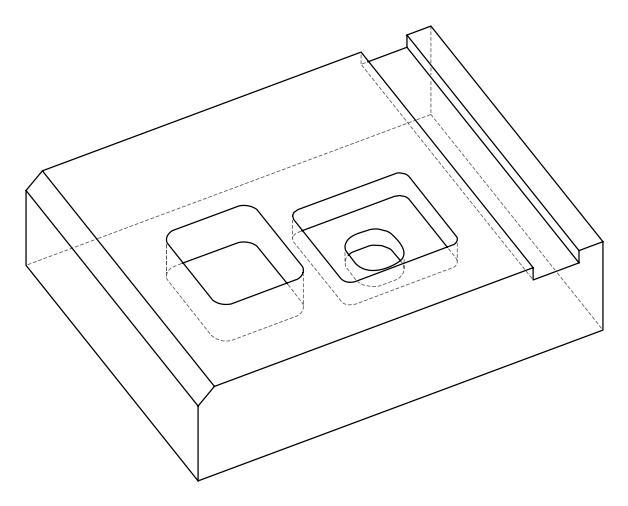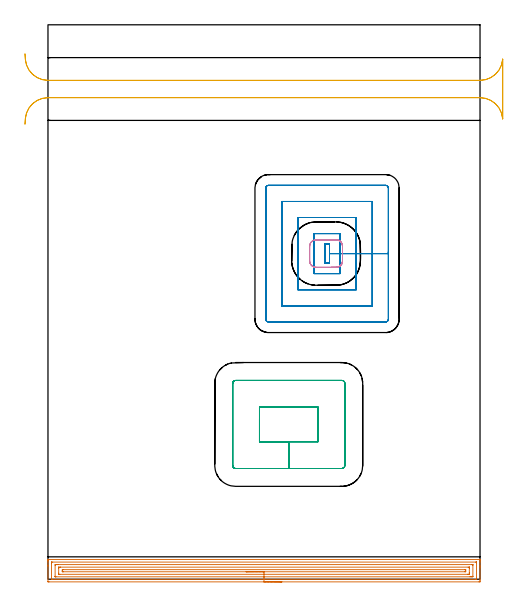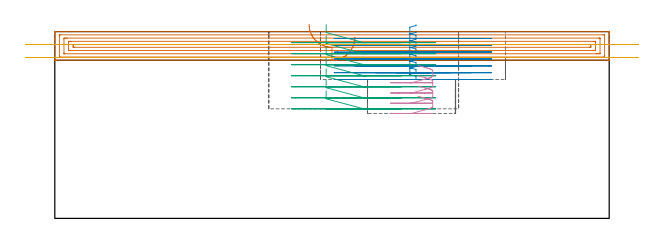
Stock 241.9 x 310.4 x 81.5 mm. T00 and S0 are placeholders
(PLAN: 5 operations, 3 tool changes, 30.6 min)
(1 AREA_MILL | FG_CHAMFER_SURFACE | UGT0205_001 | 9.9 min | 18899 mm3)
(2 MILL_RECTANGULAR_POCKET | POCKET_RECTANGULAR_STRAIGHT | NXT0201_011 | Follow Part, ap 3, ae 75% | 11.68 min | 148107 mm3)
(3 MILL_RECTANGULAR_POCKET_1 | POCKET_RECTANGULAR_STRAIGHT_1 | UGT0201_094 | Follow Part, ap 5, ae 75% | 5.65 min | 189444 mm3)
(4 MILL_RECTANGULAR_POCKET_2 | POCKET_RECTANGULAR_STRAIGHT_2 | UGT0201_094 | Follow Part, ap 5, ae 75% | 0.97 min | 17773 mm3)
(5 MILL_RECTANGULAR_SLOT | SLOT_RECTANGULAR | UGT0201_109 | Follow Part, ap 6.35, ae 75% | 2.43 min | 95964 mm3)
(TOOL UGT0205_001 | Chamfer Mill 20 x 3 x 45 deg. | D20 FL50 Z2)
(TOOL NXT0201_011 | ENDMILL 12mm [2P460-1200-NA 1630] | D12 FL38 Z6)
(TOOL UGT0201_094 | End mill 20 mm | D20 FL38 Z4)
(TOOL UGT0201_109 | End Mill 25.4 mm | D25.4 FL25 Z2)
(OP 1 AREA_MILL)
G17 G21 G94 G90
T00 M6
G54
G17 G0 G90 X130.95 Y-1.5 S1061 M3
G43 Z91.5 H0
Z79.
G94 G1 X130.912 Z78.129 F250.
X130.798 Z77.264
X130.609 Z76.412
X130.347 Z75.58
X130.013 Z74.774
X129.61 Z74.
X129.141 Z73.264
X128.61 Z72.572
X128.021 Z71.929
X127.378 Z71.34
X126.686 Z70.809
X125.95 Z70.34
X125.176 Z69.937
X124.37 Z69.603
X123.538 Z69.341
X122.686 Z69.152
X121.822 Z69.038
X120.95 Z69.
X0.593
X0.199 Y-1.496 Z69.002
X0.01 Y-1.491 Z69.006
X0. Y-1.298 Z69.199
Y6.962 Z77.457
Y7.555 Z78.053
Y7.847 Z78.344
Y9.617 Z80.111
Y10.199 Z80.698
Y10.501 Z81.
Y10.672 Z81.171
X0.007 Y10.982 Z81.473
X0.009 Y10.997 Z81.488
X0.147 Y11. Z81.5
X241.753
X241.891 Y10.997 Z81.488
X241.893 Y10.982 Z81.473
X241.9 Y10.671 Z81.17
Y10.2 Z80.699
Y9.617 Z80.111
Y7.555 Z78.053
Y6.962 Z77.457
Y6.374 Z76.869
Y-0.413 Z70.084
X241.896 Y-1.001 Z69.496
X241.892 Y-1.491 Z69.006
X241.804 Y-1.494 Z69.003
X241.307 Y-1.5 Z69.
X120.95
Y-0.086 Z70.414
X2.345
X2.156 Y-0.085 Z70.415
X2.062 Y-0.082 Z70.418
X2.021 Y-0.079 Z70.421
X2.01 Y-0.057 Z70.443
X2.005 Y0.035 Z70.535
X2. Y0.256 Z70.756
X2.001 Y9.104 Z79.604
X2.006 Y9.477 Z79.977
X2.01 Y9.577 Z80.077
X2.054 Y9.581 Z80.081
X2.161 Y9.584 Z80.084
X2.376 Y9.586 Z80.086
X239.555
X239.744 Y9.585 Z80.085
X239.838 Y9.582 Z80.082
X239.879 Y9.579 Z80.079
X239.89 Y9.557 Z80.057
X239.895 Y9.465 Z79.965
X239.9 Y9.244 Z79.744
X239.899 Y0.396 Z70.896
X239.894 Y0.023 Z70.523
X239.89 Y-0.078 Z70.422
X239.846 Y-0.081 Z70.419
X239.739 Y-0.084 Z70.416
X239.524 Y-0.086 Z70.414
X120.95
Y1.329 Z71.829
X4.486
X4.159 Y1.331 Z71.831
X4.05 Y1.333 Z71.833
X4.019 Y1.335 Z71.835
X4.01 Y1.391 Z71.891
X4.004 Y1.496 Z71.996
X4.001 Y1.653 Z72.153
Y7.847 Z78.347
X4.002 Y8.002 Z78.502
X4.01 Y8.155 Z78.655
X4.159 Y8.164 Z78.664
X4.725 Y8.17 Z78.67
X5.05 Y8.171 Z78.671
X5.615
X237.414
X237.741 Y8.169 Z78.669
X237.849 Y8.167 Z78.667
X237.881 Y8.165 Z78.665
X237.89 Y8.109 Z78.609
X237.895 Y8.004 Z78.504
X237.899 Y7.847 Z78.347
Y1.653 Z72.153
X237.898 Y1.498 Z71.998
X237.89 Y1.344 Z71.844
X237.741 Y1.336 Z71.836
X237.175 Y1.33 Z71.83
X236.85 Y1.329 Z71.829
X236.285
X120.95
Y2.743 Z73.243
X6.627
X6.089 Y2.745 Z73.245
X6.029 Y2.747 Z73.247
X6.015 Y2.749 Z73.249
X6.01 Y2.76 Z73.26
X6.006 Y2.805 Z73.305
X6.002 Y2.992 Z73.492
X6. Y3.365 Z73.865
Y6.019 Z76.519
Y6.077 Z76.577
X6.004 Y6.491 Z76.991
X6.008 Y6.697 Z77.197
X6.01 Y6.743 Z77.243
X6.052 Y6.75 Z77.25
X6.152 Y6.753 Z77.253
X6.833 Y6.757 Z77.257
X7.04
X235.273
X235.811 Y6.755 Z77.255
X235.871 Y6.753 Z77.253
X235.885 Y6.751 Z77.251
X235.89 Y6.74 Z77.24
X235.894 Y6.695 Z77.195
X235.898 Y6.508 Z77.008
X235.9 Y6.135 Z76.635
Y3.481 Z73.981
Y3.423 Z73.923
X235.896 Y3.009 Z73.509
X235.892 Y2.803 Z73.303
X235.89 Y2.756 Z73.256
X235.848 Y2.75 Z73.25
X235.747 Y2.747 Z73.247
X235.067 Y2.743 Z73.243
X234.86
X120.95
Y4.157 Z74.657
X8.616 Y4.158 Z74.658
X8.465 Y4.159 Z74.659
X8.161 Y4.164 Z74.664
X8.009 Y4.173 Z74.673
X8.006 Y4.22 Z74.72
X8.004 Y4.308 Z74.808
X8.003 Y4.916 Z75.416
X8.01 Y5.192 Z75.692
X8.019 Y5.336 Z75.836
X8.313 Y5.341 Z75.841
X8.465 Y5.342 Z75.842
X233.284
X233.435 Y5.341 Z75.841
X233.738 Y5.336 Z75.836
X233.89 Y5.327 Z75.827
X233.894 Y5.28 Z75.78
X233.896 Y5.192 Z75.692
X233.897 Y4.584 Z75.084
X233.89 Y4.308 Z74.808
X233.881 Y4.164 Z74.664
X233.587 Y4.159 Z74.659
X233.435 Y4.158 Z74.658
X120.95 Y4.157 Z74.657
X120.078 Z74.695
X119.213 Z74.809
X118.362 Z74.998
X117.53 Z75.26
X116.724 Z75.594
X115.95 Z75.997
X115.214 Z76.465
X114.522 Z76.996
X113.879 Z77.586
X113.29 Z78.229
X112.758 Z78.921
X112.29 Z79.657
X111.887 Z80.431
X111.553 Z81.237
X111.291 Z82.069
X111.102 Z82.92
X110.988 Z83.785
X110.95 Z84.657
G0 Z91.5
M5
M2
(OP 2 MILL_RECTANGULAR_POCKET)
G17 G21 G94 G90
T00 M6
G54
G17 G0 G90 X157.6 Y186.161 S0 M3
G43 Z91.5 H1
Z84.5
G94 G1 Y187.5 Z84.141 F250.
X154.9 Z83.418
Y177.1 Z80.631
X157.6 Z79.908
Y182.3 Z78.514
Y187.5 F500.
X154.9
Y177.1
X157.6
Y182.3
X163.6
Y193.5
X148.9
Y171.1
X163.6
Y182.3
X172.6
Y202.5
X139.9
Y162.1
X172.6
Y182.3
X181.6
Y211.5
X130.9
Y153.1
X181.6
Y182.3
X190.6
Y219.
G3 X189.1 Y220.5 R1.5
G1 X123.4
G3 X121.9 Y219. R1.5
G1 Y145.6
G3 X123.4 Y144.1 R1.5
G1 X189.1
G3 X190.6 Y145.6 R1.5
G1 Y182.3
Y183.3
G0 X157.6 Y186.161 Z81.514
G1 Y187.5 Z81.155 F250.
X154.9 Z80.432
Y177.1 Z77.645
X157.6 Z76.922
Y182.3 Z75.529
Y187.5 F500.
X154.9
Y177.1
X157.6
Y182.3
X163.6
Y193.5
X148.9
Y171.1
X163.6
Y182.3
X172.6
Y202.5
X139.9
Y162.1
X172.6
Y182.3
X181.6
Y211.5
X130.9
Y153.1
X181.6
Y182.3
X190.6
Y219.
G3 X189.1 Y220.5 R1.5
G1 X123.4
G3 X121.9 Y219. R1.5
G1 Y145.6
G3 X123.4 Y144.1 R1.5
G1 X189.1
G3 X190.6 Y145.6 R1.5
G1 Y182.3
Y183.3
G0 X157.6 Y186.161 Z78.529
G1 Y187.5 Z78.17 F250.
X154.9 Z77.446
Y177.1 Z74.66
X157.6 Z73.936
Y182.3 Z72.543
Y187.5 F500.
X154.9
Y177.1
X157.6
Y182.3
X163.6
Y193.5
X148.9
Y171.1
X163.6
Y182.3
X172.6
Y202.5
X139.9
Y162.1
X172.6
Y182.3
X181.6
Y211.5
X130.9
Y153.1
X181.6
Y182.3
X190.6
Y219.
G3 X189.1 Y220.5 R1.5
G1 X123.4
G3 X121.9 Y219. R1.5
G1 Y145.6
G3 X123.4 Y144.1 R1.5
G1 X189.1
G3 X190.6 Y145.6 R1.5
G1 Y182.3
Y183.3
G0 X157.6 Y186.161 Z75.543
G1 Y187.5 Z75.184 F250.
X154.9 Z74.461
Y177.1 Z71.674
X157.6 Z70.95
Y182.3 Z69.557
Y187.5 F500.
X154.9
Y177.1
X157.6
Y182.3
X163.6
Y193.5
X148.9
Y171.1
X163.6
Y182.3
X172.6
Y202.5
X139.9
Y162.1
X172.6
Y182.3
X181.6
Y211.5
X130.9
Y153.1
X181.6
Y182.3
X190.6
Y219.
G3 X189.1 Y220.5 R1.5
G1 X123.4
G3 X121.9 Y219. R1.5
G1 Y145.6
G3 X123.4 Y144.1 R1.5
G1 X189.1
G3 X190.6 Y145.6 R1.5
G1 Y182.3
Y183.3
G0 X157.6 Y186.161 Z72.557
G1 Y187.5 Z72.198 F250.
X154.9 Z71.475
Y177.1 Z68.688
X157.6 Z67.965
Y182.3 Z66.571
Y187.5 F500.
X154.9
Y177.1
X157.6
Y182.3
X163.6
Y193.5
X148.9
Y171.1
X163.6
Y182.3
X172.6
Y202.5
X139.9
Y162.1
X172.6
Y182.3
X181.6
Y211.5
X130.9
Y153.1
X181.6
Y182.3
X190.6
Y219.
G3 X189.1 Y220.5 R1.5
G1 X123.4
G3 X121.9 Y219. R1.5
G1 Y145.6
G3 X123.4 Y144.1 R1.5
G1 X189.1
G3 X190.6 Y145.6 R1.5
G1 Y182.3
Y183.3
G0 X157.6 Y186.161 Z69.571
G1 Y187.5 Z69.213 F250.
X154.9 Z68.489
Y177.1 Z65.702
X157.6 Z64.979
Y182.3 Z63.586
Y187.5 F500.
X154.9
Y177.1
X157.6
Y182.3
X163.6
Y193.5
X148.9
Y171.1
X163.6
Y182.3
X172.6
Y202.5
X139.9
Y162.1
X172.6
Y182.3
X181.6
Y211.5
X130.9
Y153.1
X181.6
Y182.3
X190.6
Y219.
G3 X189.1 Y220.5 R1.5
G1 X123.4
G3 X121.9 Y219. R1.5
G1 Y145.6
G3 X123.4 Y144.1 R1.5
G1 X189.1
G3 X190.6 Y145.6 R1.5
G1 Y182.3
Y183.3
G0 X157.6 Y186.161 Z66.586
G1 Y187.5 Z66.227 F250.
X154.9 Z65.503
Y177.1 Z62.717
X157.6 Z61.993
Y182.3 Z60.6
Y187.5 F500.
X154.9
Y177.1
X157.6
Y182.3
X163.6
Y193.5
X148.9
Y171.1
X163.6
Y182.3
X172.6
Y202.5
X139.9
Y162.1
X172.6
Y182.3
X181.6
Y211.5
X130.9
Y153.1
X181.6
Y182.3
X190.6
Y219.
G3 X189.1 Y220.5 R1.5
G1 X123.4
G3 X121.9 Y219. R1.5
G1 Y145.6
G3 X123.4 Y144.1 R1.5
G1 X189.1
G3 X190.6 Y145.6 R1.5
G1 Y182.3
Y183.3
G0 Z91.5
M5
M2
(OP 3 MILL_RECTANGULAR_POCKET_1)
G17 G21 G94 G90
T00 M6
G54
G17 G0 G90 X118.4 Y89.763 S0 M3
G43 Z91.5 H0
Z84.5
G94 G1 Y77. Z81.08 F250.
X134.8 Z76.686
X151.2 F500.
Y96.3
X118.4
Y77.
X134.8
Y62.
X164.5
G3 X166.2 Y63.7 R1.7
G1 Y109.6
G3 X164.5 Y111.3 R1.7
G1 X105.1
G3 X103.4 Y109.6 R1.7
G1 Y63.7
G3 X105.1 Y62. R1.7
G1 X134.8
X135.8
G0 X118.4 Y89.763 Z79.686
G1 Y77. Z76.266 F250.
X134.8 Z71.871
X151.2 F500.
Y96.3
X118.4
Y77.
X134.8
Y62.
X164.5
G3 X166.2 Y63.7 R1.7
G1 Y109.6
G3 X164.5 Y111.3 R1.7
G1 X105.1
G3 X103.4 Y109.6 R1.7
G1 Y63.7
G3 X105.1 Y62. R1.7
G1 X134.8
X135.8
G0 X118.4 Y89.763 Z74.871
G1 Y77. Z71.451 F250.
X134.8 Z67.057
X151.2 F500.
Y96.3
X118.4
Y77.
X134.8
Y62.
X164.5
G3 X166.2 Y63.7 R1.7
G1 Y109.6
G3 X164.5 Y111.3 R1.7
G1 X105.1
G3 X103.4 Y109.6 R1.7
G1 Y63.7
G3 X105.1 Y62. R1.7
G1 X134.8
X135.8
G0 X118.4 Y89.763 Z70.057
G1 Y77. Z66.637 F250.
X134.8 Z62.243
X151.2 F500.
Y96.3
X118.4
Y77.
X134.8
Y62.
X164.5
G3 X166.2 Y63.7 R1.7
G1 Y109.6
G3 X164.5 Y111.3 R1.7
G1 X105.1
G3 X103.4 Y109.6 R1.7
G1 Y63.7
G3 X105.1 Y62. R1.7
G1 X134.8
X135.8
G0 X118.4 Y89.763 Z65.243
G1 Y77. Z61.823 F250.
X134.8 Z57.429
X151.2 F500.
Y96.3
X118.4
Y77.
X134.8
Y62.
X164.5
G3 X166.2 Y63.7 R1.7
G1 Y109.6
G3 X164.5 Y111.3 R1.7
G1 X105.1
G3 X103.4 Y109.6 R1.7
G1 Y63.7
G3 X105.1 Y62. R1.7
G1 X134.8
X135.8
G0 X118.4 Y89.763 Z60.429
G1 Y77. Z57.009 F250.
X134.8 Z52.614
X151.2 F500.
Y96.3
X118.4
Y77.
X134.8
Y62.
X164.5
G3 X166.2 Y63.7 R1.7
G1 Y109.6
G3 X164.5 Y111.3 R1.7
G1 X105.1
G3 X103.4 Y109.6 R1.7
G1 Y63.7
G3 X105.1 Y62. R1.7
G1 X134.8
X135.8
G0 X118.4 Y89.763 Z55.614
G1 Y77. Z52.194 F250.
X134.8 Z47.8
X151.2 F500.
Y96.3
X118.4
Y77.
X134.8
Y62.
X164.5
G3 X166.2 Y63.7 R1.7
G1 Y109.6
G3 X164.5 Y111.3 R1.7
G1 X105.1
G3 X103.4 Y109.6 R1.7
G1 Y63.7
G3 X105.1 Y62. R1.7
G1 X134.8
X135.8
G0 Z91.5
M5
M2
(OP 4 MILL_RECTANGULAR_POCKET_2)
G17 G21 G94 G90
T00 M6
G54
G17 G0 G90 X158.565 Y174.6 S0 M3
G43 Z91.5 H0
Z66.65
G94 G1 X161.49 Z65.866 F250.
X162.013 Y174.666 Z65.725
X162.522 Y174.808 Z65.583
X163.004 Y175.023 Z65.442
X163.45 Y175.306 Z65.301
X163.849 Y175.651 Z65.159
X164.194 Y176.05 Z65.018
X164.477 Y176.496 Z64.876
X164.692 Y176.978 Z64.735
X164.834 Y177.487 Z64.593
X164.9 Y178.01 Z64.452
Y186.59 Z62.153
X164.834 Y187.113 Z62.012
X164.692 Y187.622 Z61.87
X164.477 Y188.104 Z61.729
X164.194 Y188.55 Z61.587
X163.849 Y188.949 Z61.446
X163.45 Y189.294 Z61.305
X163.004 Y189.577 Z61.163
X162.522 Y189.792 Z61.022
X162.013 Y189.934 Z60.88
X161.49 Y190. Z60.739
X155.7 Z59.187
X150.1 F500.
G3 X146.5 Y186.4 R3.6
G1 Y178.2
G3 X150.1 Y174.6 R3.6
G1 X161.3
G3 X164.9 Y178.2 R3.6
G1 Y186.4
G3 X161.3 Y190. R3.6
G1 X155.7
X154.7
G0 X158.565 Y174.6 Z62.187
G1 X161.49 Z61.404 F250.
X162.013 Y174.666 Z61.262
X162.522 Y174.808 Z61.121
X163.004 Y175.023 Z60.98
X163.45 Y175.306 Z60.838
X163.849 Y175.651 Z60.697
X164.194 Y176.05 Z60.555
X164.477 Y176.496 Z60.414
X164.692 Y176.978 Z60.272
X164.834 Y177.487 Z60.131
X164.9 Y178.01 Z59.99
Y186.59 Z57.691
X164.834 Y187.113 Z57.549
X164.692 Y187.622 Z57.408
X164.477 Y188.104 Z57.266
X164.194 Y188.55 Z57.125
X163.849 Y188.949 Z56.983
X163.45 Y189.294 Z56.842
X163.004 Y189.577 Z56.701
X162.522 Y189.792 Z56.559
X162.013 Y189.934 Z56.418
X161.49 Y190. Z56.276
X155.7 Z54.725
X150.1 F500.
G3 X146.5 Y186.4 R3.6
G1 Y178.2
G3 X150.1 Y174.6 R3.6
G1 X161.3
G3 X164.9 Y178.2 R3.6
G1 Y186.4
G3 X161.3 Y190. R3.6
G1 X155.7
X154.7
G0 X158.565 Y174.6 Z57.725
G1 X161.49 Z56.941 F250.
X162.013 Y174.666 Z56.8
X162.522 Y174.808 Z56.658
X163.004 Y175.023 Z56.517
X163.45 Y175.306 Z56.376
X163.849 Y175.651 Z56.234
X164.194 Y176.05 Z56.093
X164.477 Y176.496 Z55.951
X164.692 Y176.978 Z55.81
X164.834 Y177.487 Z55.668
X164.9 Y178.01 Z55.527
Y186.59 Z53.228
X164.834 Y187.113 Z53.087
X164.692 Y187.622 Z52.945
X164.477 Y188.104 Z52.804
X164.194 Y188.55 Z52.662
X163.849 Y188.949 Z52.521
X163.45 Y189.294 Z52.38
X163.004 Y189.577 Z52.238
X162.522 Y189.792 Z52.097
X162.013 Y189.934 Z51.955
X161.49 Y190. Z51.814
X155.7 Z50.262
X150.1 F500.
G3 X146.5 Y186.4 R3.6
G1 Y178.2
G3 X150.1 Y174.6 R3.6
G1 X161.3
G3 X164.9 Y178.2 R3.6
G1 Y186.4
G3 X161.3 Y190. R3.6
G1 X155.7
X154.7
G0 X158.565 Y174.6 Z53.262
G1 X161.49 Z52.479 F250.
X162.013 Y174.666 Z52.337
X162.522 Y174.808 Z52.196
X163.004 Y175.023 Z52.055
X163.45 Y175.306 Z51.913
X163.849 Y175.651 Z51.772
X164.194 Y176.05 Z51.63
X164.477 Y176.496 Z51.489
X164.692 Y176.978 Z51.347
X164.834 Y177.487 Z51.206
X164.9 Y178.01 Z51.065
Y186.59 Z48.766
X164.834 Y187.113 Z48.624
X164.692 Y187.622 Z48.483
X164.477 Y188.104 Z48.341
X164.194 Y188.55 Z48.2
X163.849 Y188.949 Z48.059
X163.45 Y189.294 Z47.917
X163.004 Y189.577 Z47.776
X162.522 Y189.792 Z47.634
X162.013 Y189.934 Z47.493
X161.49 Y190. Z47.351
X155.7 Z45.8
X150.1 F500.
G3 X146.5 Y186.4 R3.6
G1 Y178.2
G3 X150.1 Y174.6 R3.6
G1 X161.3
G3 X164.9 Y178.2 R3.6
G1 Y186.4
G3 X161.3 Y190. R3.6
G1 X155.7
X154.7
G0 Z91.5
M5
M2
(OP 5 MILL_RECTANGULAR_SLOT)
G17 G21 G94 G90
T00 M6
G54
G17 G0 G90 X-12.876 Y254.779 S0 M3
G43 Z91.5 H0
Z75.85
G94 G1 X-12.67 Y257.772 F250.
G2 X0. Y269.6 R12.7 F500.
G1 X241.9
G2 X254.57 Y257.772 R12.7
G1 X254.6
Y291.128
X254.57
G2 X241.9 Y279.3 R12.7
G1 X0.
G2 X-12.67 Y291.128 R12.7
G1 X-12.876 Y294.121 F250.
G0 Y254.779 Z70.2
G1 X-12.67 Y257.772
G2 X0. Y269.6 R12.7 F500.
G1 X241.9
G2 X254.57 Y257.772 R12.7
G1 X254.6
Y291.128
X254.57
G2 X241.9 Y279.3 R12.7
G1 X0.
G2 X-12.67 Y291.128 R12.7
G1 X-12.876 Y294.121 F250.
G0 Z91.5
M5
M2
